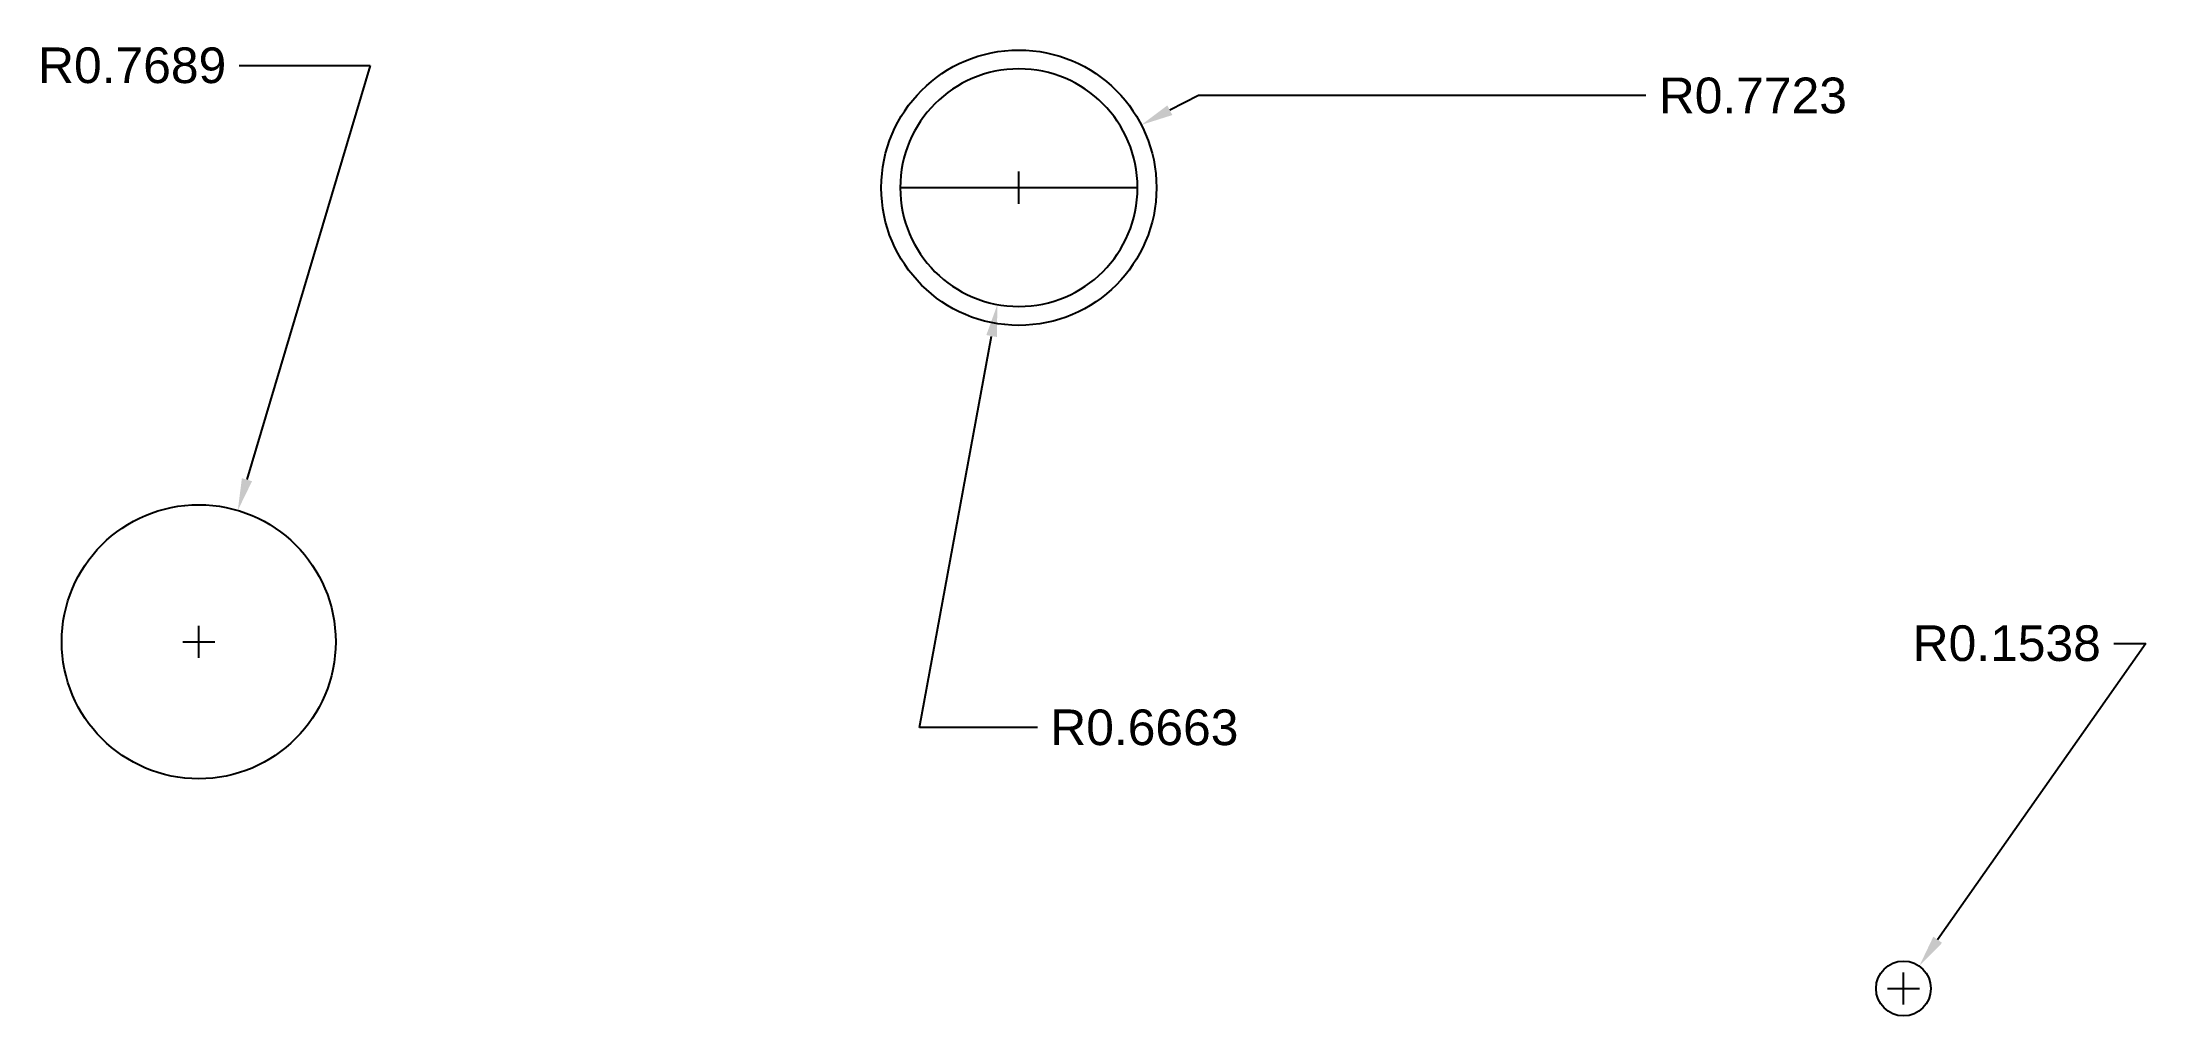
# Model space of a CAD drawing. Header units: inches. Extents: x 1.9 to 13.7, y 10.8 to 16.3.
import ezdxf

# ---------------------------------------------------------------- set-up
doc = ezdxf.new("R2010")
doc.units = ezdxf.units.IN
doc.header["$MEASUREMENT"] = 0
for name, color, linetype in [('Baza', 2, 'Continuous'), ('Cotare', 3, 'Continuous'), ('Parte Superioara', 6, 'Continuous')]:
    doc.layers.add(name, color=color, linetype=linetype)
doc.styles.get("Standard").update_dxf_attribs({"font": 'arial.ttf'})
doc.dimstyles.get("Standard").update_dxf_attribs({"dimtxt": 0.2, "dimasz": 0.18, "dimexe": 0.18, "dimexo": 0.0625, "dimgap": 0.09, "dimtad": 0, "dimtih": 1, "dimtoh": 1, "dimdec": 4, "dimzin": 0, "dimdsep": 46, "dimtxsty": 'Standard', "dimcen": 0.09, "dimadec": 0, "dimazin": 0, "dimtfac": 1, "dimtdec": 4, "dimtofl": 0, "dimtmove": 0, "dimatfit": 3, "dimfxl": 1, "dimtolj": 1, "dimtzin": 0, "dimarcsym": 0})

# ---------------------------------------------------------------- blocks, each defined once
blk = doc.blocks.new('*D1')
at = {"layer": 'Cotare', "color": 0, "lineweight": -2, "transparency": 16777216}
for p, q in [((3.042, 16.142), (3.777, 16.142)), ((3.777, 16.142), (3.085, 13.819)), ((2.815, 12.819), (2.815, 12.999)), ((2.725, 12.909), (2.905, 12.909))]:
    blk.add_line(p, q, dxfattribs=at)
at = {"layer": 'Cotare', "color": 0, "transparency": 16777216}
blk.add_solid([(3.057, 13.827), (3.114, 13.81), (3.034, 13.646)], dxfattribs=at)
at = {"layer": 'Defpoints', "color": 0, "transparency": 16777216}
for p in [(3.034, 13.646), (2.815, 12.909)]:
    blk.add_point(p, dxfattribs=at)
at = {"layer": 'Cotare', "color": 0, "transparency": 16777216, "insert": (2.441, 16.142), "char_height": 0.2, "attachment_point": 5}
blk.add_mtext('\\A1;R0.7689', dxfattribs=at)
blk = doc.blocks.new('*D2')
at = {"layer": 'Cotare', "color": 0, "lineweight": -2, "transparency": 16777216}
for p, q in [((13.745, 12.9), (12.576, 11.237)), ((13.565, 12.9), (13.745, 12.9)), ((12.384, 10.874), (12.384, 11.054)), ((12.294, 10.964), (12.474, 10.964))]:
    blk.add_line(p, q, dxfattribs=at)
at = {"layer": 'Cotare', "color": 0, "transparency": 16777216}
blk.add_solid([(12.552, 11.255), (12.601, 11.22), (12.473, 11.09)], dxfattribs=at)
at = {"layer": 'Defpoints', "color": 0, "transparency": 16777216}
for p in [(12.473, 11.09), (12.384, 10.964)]:
    blk.add_point(p, dxfattribs=at)
at = {"layer": 'Cotare', "color": 0, "transparency": 16777216, "insert": (12.964, 12.9), "char_height": 0.2, "attachment_point": 5}
blk.add_mtext('\\A1;R0.1538', dxfattribs=at)
blk = doc.blocks.new('*D3')
at = {"layer": 'Cotare', "color": 0, "lineweight": -2, "transparency": 16777216}
for p, q in [((8.426, 15.973), (8.266, 15.891)), ((10.938, 15.973), (8.426, 15.973)), ((7.419, 15.367), (7.419, 15.547)), ((7.329, 15.457), (7.509, 15.457))]:
    blk.add_line(p, q, dxfattribs=at)
at = {"layer": 'Cotare', "color": 0, "transparency": 16777216}
blk.add_solid([(8.252, 15.918), (8.28, 15.864), (8.106, 15.809)], dxfattribs=at)
at = {"layer": 'Defpoints', "color": 0, "transparency": 16777216}
for p in [(8.106, 15.809), (7.419, 15.457)]:
    blk.add_point(p, dxfattribs=at)
at = {"layer": 'Cotare', "color": 0, "transparency": 16777216, "insert": (11.539, 15.973), "char_height": 0.2, "attachment_point": 5}
blk.add_mtext('\\A1;R0.7723', dxfattribs=at)
blk = doc.blocks.new('*D4')
at = {"layer": 'Cotare', "color": 0, "lineweight": -2, "transparency": 16777216}
for p, q in [((7.419, 15.367), (7.419, 15.547)), ((7.329, 15.457), (7.509, 15.457)), ((6.861, 12.428), (7.265, 14.624)), ((7.523, 12.428), (6.861, 12.428))]:
    blk.add_line(p, q, dxfattribs=at)
at = {"layer": 'Cotare', "color": 0, "transparency": 16777216}
blk.add_solid([(7.236, 14.63), (7.295, 14.619), (7.298, 14.801)], dxfattribs=at)
at = {"layer": 'Defpoints', "color": 0, "transparency": 16777216}
for p in [(7.419, 15.457), (7.298, 14.801)]:
    blk.add_point(p, dxfattribs=at)
at = {"layer": 'Cotare', "color": 0, "transparency": 16777216, "insert": (8.123, 12.428), "char_height": 0.2, "attachment_point": 5}
blk.add_mtext('\\A1;R0.6663', dxfattribs=at)

msp = doc.modelspace()

# ---------------------------------------------------------------- linework, layer by layer
at = {"layer": 'Baza'}
msp.add_circle((2.81462, 12.90948), 0.76886, dxfattribs=at)
at = {"layer": 'Parte Superioara'}
for centre, radius in [((7.4187, 15.45666), 0.77232), ((12.38443, 10.96433), 0.15377)]:
    msp.add_circle(centre, radius, dxfattribs=at)
for start, end in [(360, 180), (180, 0)]:
    msp.add_arc((7.4187, 15.45666), 0.66634, start, end, dxfattribs=at)
at = {"layer": 'Parte Superioara', "extrusion": (0, -1, 0)}
msp.add_arc((7.4187, -1.76988, -15.45666), 1.89116, 69.369141, 110.630859, dxfattribs=at)

# ---------------------------------------------------------------- dimensions: what is measured, and where the dimension line sits
at = {"layer": 'Cotare'}
for center, mpoint, picture, middle in [((2.81462, 12.90948), (3.03393, 13.64639), '*D1', (2.4405, 16.1421)), ((7.4187, 15.45666), (8.10595, 15.80901), '*D3', (11.53876, 15.97325)), ((7.4187, 15.45666), (7.29798, 14.80134), '*D4', (8.12349, 12.42799)), ((12.38443, 10.96433), (12.47286, 11.09013), '*D2', (12.96427, 12.90044))]:
    dim = msp.add_radius_dim(center=center, mpoint=mpoint, dimstyle='Standard', dxfattribs=at)
    dim.commit()
    dim.dimension.update_dxf_attribs({"geometry": picture, "text_midpoint": middle, "dimtype": 164})

doc.saveas('drawing.dxf')
